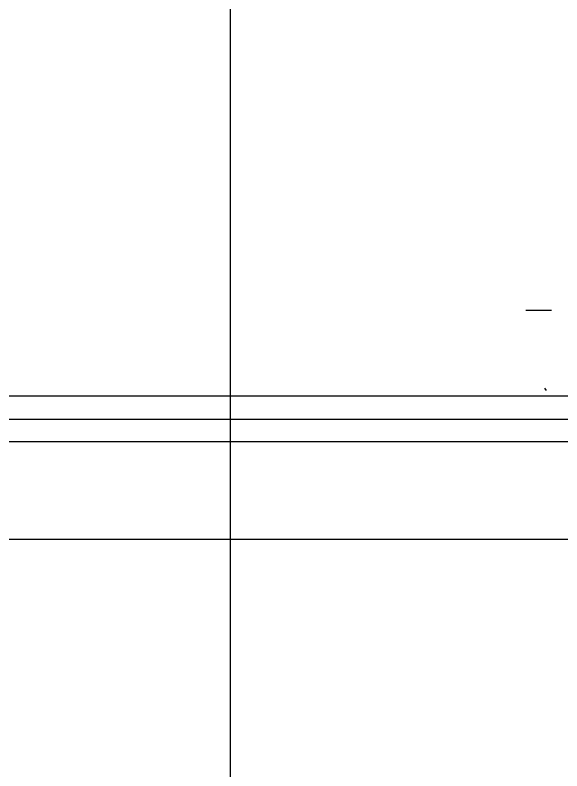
# Model space of a CAD drawing. Header units: millimetres. Extents: x 18456 to 179493, y -203649 to 469211.
# Drawn here: x 102995.1 to 103222.5, y -179380.3 to -179066.2 of the extents above; entities that cross this region are included whole.
import ezdxf

# ---------------------------------------------------------------- set-up
doc = ezdxf.new("R2010")
doc.units = ezdxf.units.MM
doc.layers.add('X-평면도(기본형)$0$FUR', color=6, linetype='Continuous', true_color=0xff00ff)
doc.layers.add('X-평면도(기본형)$0$TIL', color=5, linetype='Continuous', true_color=0x0000ff)

# ---------------------------------------------------------------- blocks, each defined once
blk = doc.blocks.new('X-평면도(기본형)$0$A$C5C7666B6')
at = {"layer": 'X-평면도(기본형)$0$FUR'}
for p, q in [((166.45, 170.49), (177.08, 170.49)), ((168.49, 137.19), (169.23, 138.23)), ((94.3, 134.86), (499.83, 134.86)), ((94.3, 115.86), (499.83, 115.86))]:
    blk.add_line(p, q, dxfattribs=at)
at = {"layer": 'X-평면도(기본형)$0$FUR', "color": 1, "true_color": 0xff0000}
blk.add_line((600.32, 125.36), (-4.7, 125.36), dxfattribs=at)
blk = doc.blocks.new('X-평면도(기본형)$0$A$C019C01BD')
at = {"layer": 'X-평면도(기본형)$0$FUR', "xscale": -1, "rotation": 90}
blk.add_blockref('X-평면도(기본형)$0$A$C5C7666B6', (198.48, 1200.3), dxfattribs=at)
blk = doc.blocks.new('X-평면도(기본형)$0$ba17001400')
at = {"layer": 'X-평면도(기본형)$0$TIL'}
for p, q in [((1800, 414.25), (1800, 1500)), ((2300, 600), (1440, 600))]:
    blk.add_line(p, q, dxfattribs=at)
at = {"layer": 'X-평면도(기본형)$0$FUR', "linetype": 'ByBlock', "rotation": 180}
blk.add_blockref('X-평면도(기본형)$0$A$C019C01BD', (1923.13, 1500.3), dxfattribs=at)

msp = doc.modelspace()

# ---------------------------------------------------------------- block references
at = {"rotation": 90.00000000000001}
msp.add_blockref('X-평면도(기본형)$0$ba17001400', (103684.57, -181084.15), dxfattribs=at)

doc.saveas('drawing.dxf')
